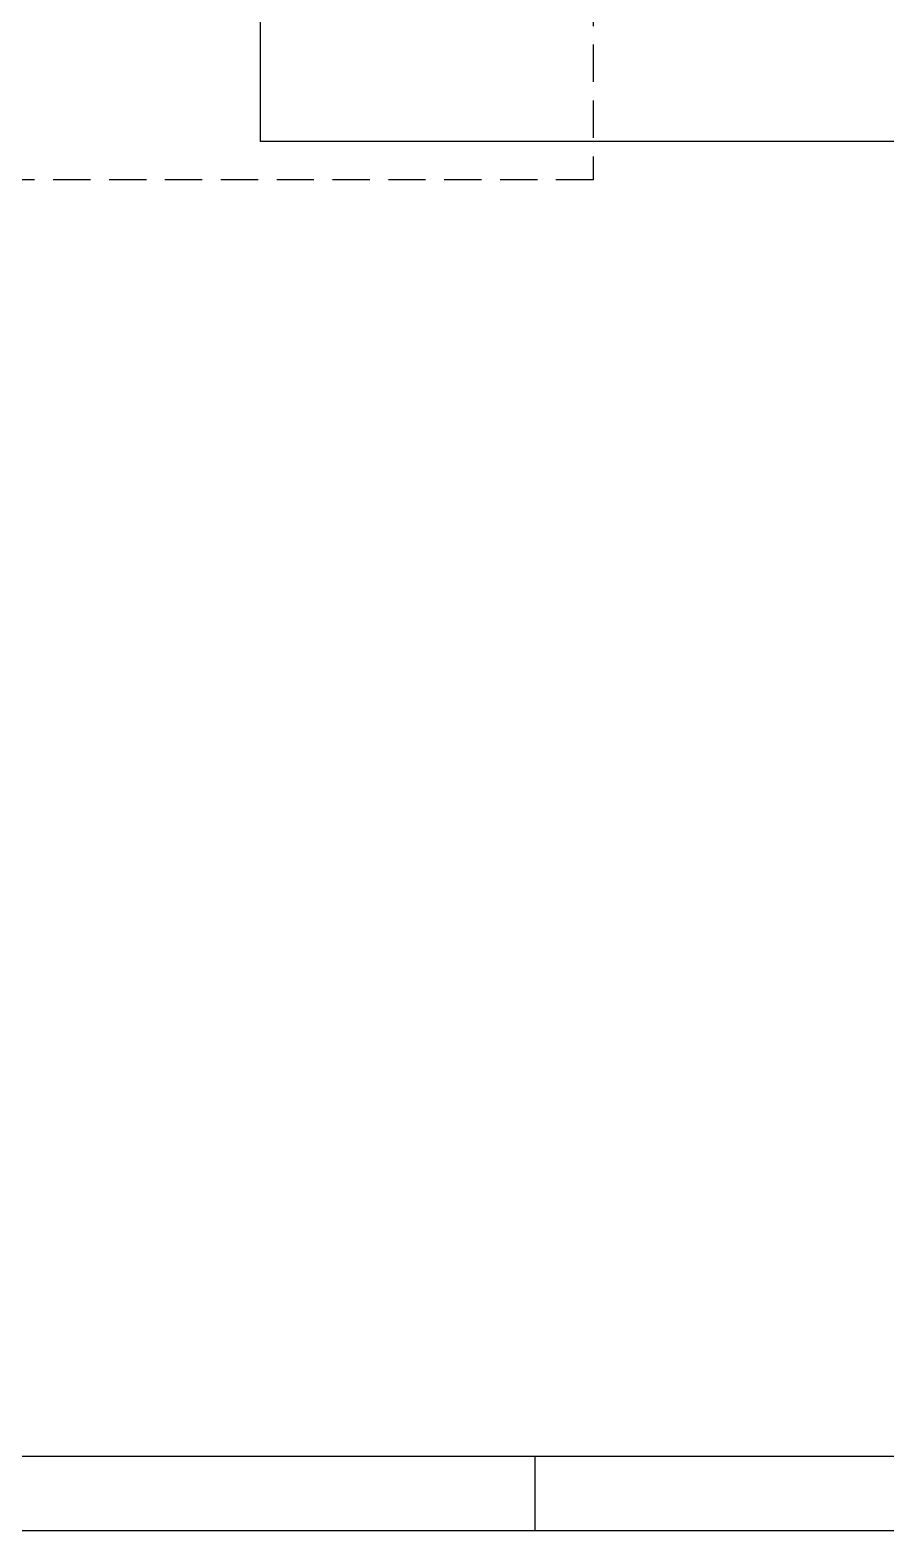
# Model space of a CAD drawing. Header units: millimetres. Extents: x 1111 to 2600, y -509 to -91.
# Drawn here: x 1552.93 to 1561.55, y -509.25 to -494.13 of the extents above; entities that cross this region are included whole.
import ezdxf

# ---------------------------------------------------------------- set-up
doc = ezdxf.new("R2010")
doc.units = ezdxf.units.MM
doc.linetypes.add('HIDDEN', pattern=[0.375, 0.25, -0.125])
for name, color, linetype in [('08', 8, 'Continuous'), ('CERCAD-1', 1, 'Continuous'), ('CERCAD-2', 7, 'Continuous')]:
    doc.layers.add(name, color=color, linetype=linetype)

msp = doc.modelspace()

# ---------------------------------------------------------------- linework, layer by layer
at = {"layer": '08'}
for p, q in [((1555.253, -495.257), (1555.253, -468.027)), ((1569.623, -495.257), (1555.253, -495.257))]:
    msp.add_line(p, q, dxfattribs=at)
at = {"layer": '08', "linetype": 'HIDDEN', "ltscale": 1.5}
msp.add_lwpolyline([(1558.605, -493.157), (1558.605, -495.642), (1523.605, -495.642), (1523.605, -467.642), (1558.605, -467.642), (1558.605, -470.127)], dxfattribs=at)
at = {"layer": 'CERCAD-1'}
msp.add_lwpolyline([(1584.867, -508.504), (1521.867, -508.504), (1521.867, -465.604), (1584.867, -465.604)], close=True, dxfattribs=at)
at = {"layer": 'CERCAD-2'}
for p, q in [((1558.017, -508.504), (1558.017, -509.254)), ((1585.617, -509.254), (1519.617, -509.254))]:
    msp.add_line(p, q, dxfattribs=at)

doc.saveas('drawing.dxf')
